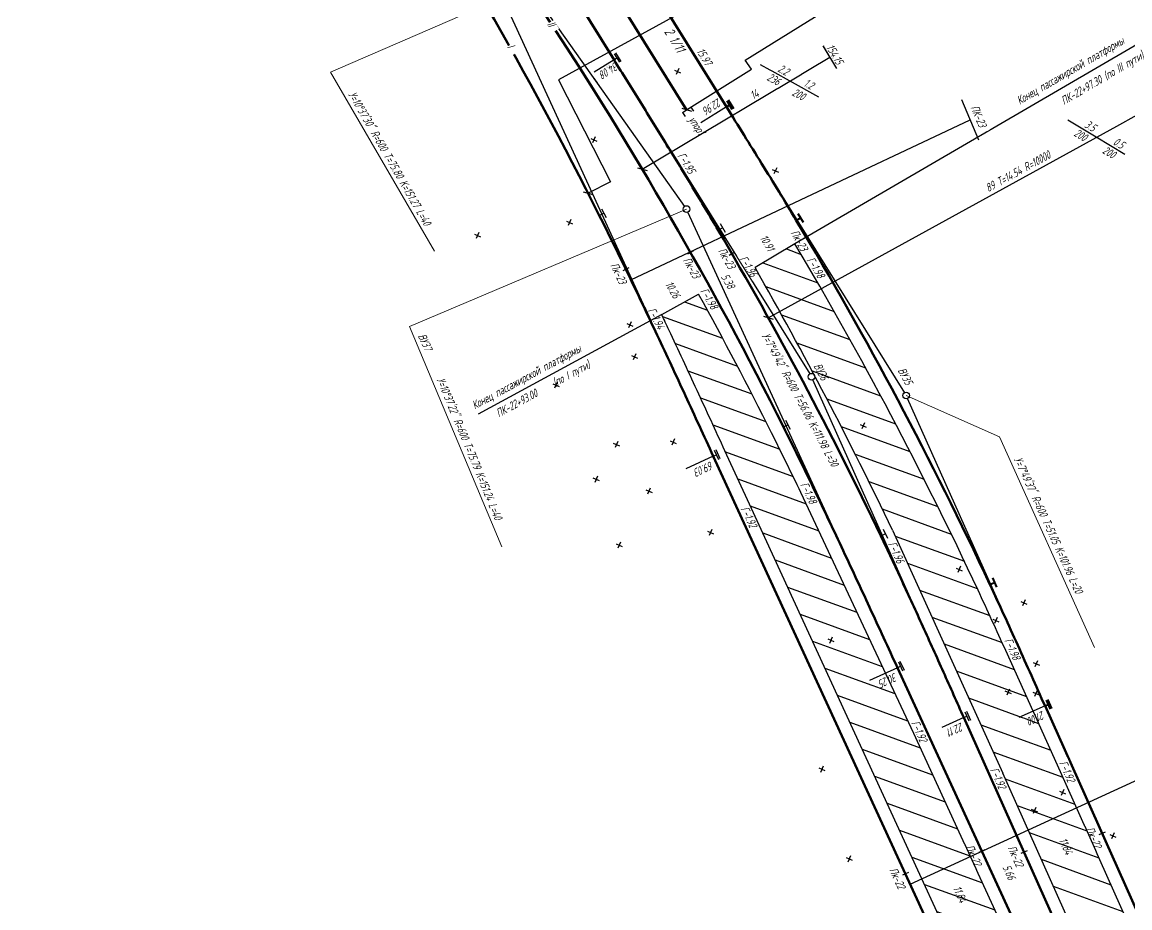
# Model space of a CAD drawing. Extents: x 8811 to 10286, y 10382 to 14118.
# Drawn here: x 9459.8 to 9626, y 12195.1 to 12328.1 of the extents above; entities that cross this region are included whole.
import ezdxf
from ezdxf.enums import TextEntityAlignment as Align

# ---------------------------------------------------------------- set-up
doc = ezdxf.new("R2010")
doc.units = 0
for name, color, linetype in [('21.Ось трассы', 7, 'Continuous'), ('I.Вершины', 7, 'Continuous'), ('I.Ось трассы', 7, 'Continuous'), ('I.Параметры кривых', 7, 'Continuous'), ('II.Вершины', 7, 'Continuous'), ('II.Ось трассы', 7, 'Continuous'), ('II.Параметры кривых', 7, 'Continuous'), ('IV.Ось трассы', 7, 'Continuous'), ('IV.Стрелочные переводы', 7, 'Continuous'), ('Iс.Междупутья', 7, 'Continuous'), ('КН I.Параметры кривых', 7, 'Continuous'), ('КН II.Вершины', 7, 'Continuous'), ('КН II.Параметры кривых', 7, 'Continuous'), ('маскировка', 7, 'Continuous'), ('Пассажирская платформа II с.Ось трассы', 1, 'Continuous')]:
    doc.layers.add(name, color=color, linetype=linetype)
for name, color, linetype, lineweight in [('IIс.Пикетаж', 7, 'Continuous', 15), ('Iс.Пикетаж', 7, 'Continuous', 15), ('КН I.Пикетаж', 7, 'Continuous', 15), ('КН II.Пикетаж', 7, 'Continuous', 15), ('кресты', 1, 'Continuous', 30), ('кресты здания и сооружения', 1, 'Continuous', 30), ('Пассажирская платформа II.Начало-конец платформ', 1, 'Continuous', 30), ('Уклоноуказатели по станции', 1, 'Continuous', 35)]:
    doc.layers.add(name, color=color, linetype=linetype, lineweight=lineweight)
doc.styles.add('спдс_сжатие09', font='SPDS.shx', dxfattribs={"width": 0.9, "oblique": 15, "height": 1.25})

# ---------------------------------------------------------------- blocks, each defined once
blk = doc.blocks.new('alignment_tc_sign')
at = {"color": 0, "linetype": 'ByBlock', "lineweight": -2}
for p, q in [((-1.5, 1.5), (1.5, 1.5)), ((-1.5, 1), (1.5, 1)), ((0, 0), (0, 1))]:
    blk.add_line(p, q, dxfattribs=at)
blk = doc.blocks.new('alignment_cc_sign')
at = {"color": 0, "linetype": 'ByBlock', "lineweight": -2}
for p, q in [((-1.5, 1.5), (1.5, 1.5)), ((0, 0), (0, 1.5))]:
    blk.add_line(p, q, dxfattribs=at)
blk = doc.blocks.new('bufferStop')
at = {"color": 0, "linetype": 'ByBlock', "lineweight": -2}
for p, q in [((0, -1.5), (0, 1.5)), ((0, 1.5), (1.5, 1.5)), ((0, -1.5), (1.5, -1.5))]:
    blk.add_line(p, q, dxfattribs=at)

msp = doc.modelspace()

# ---------------------------------------------------------------- linework, layer by layer
at = {"layer": 'II.Вершины', "color": 5, "lineweight": 30}
msp.add_circle((9559.499099999994, 12299.99850000001), 0.5, dxfattribs=at)
at = {"layer": 'кресты', "color": 5, "lineweight": 30}
for p, q in [((9557.686754831291, 12320.86307560674), (9558.602359064222, 12320.46099490757)), ((9557.686754831291, 12320.86307560674), (9558.602359064222, 12320.46099490757)), ((9558.345597297342, 12321.11983737363), (9557.943516598172, 12320.2042331407)), ((9558.345597297342, 12321.11983737363), (9557.943516598172, 12320.2042331407)), ((9545.136957755394, 12310.58585456981), (9546.052561988325, 12310.18377387064)), ((9545.136957755394, 12310.58585456981), (9546.052561988325, 12310.18377387064)), ((9545.795800221445, 12310.8426163367), (9545.393719522275, 12309.92701210377)), ((9545.795800221445, 12310.8426163367), (9545.393719522275, 12309.92701210377)), ((9541.476501938972, 12298.17040357231), (9542.392106171903, 12297.76832287313)), ((9541.476501938972, 12298.17040357231), (9542.392106171903, 12297.76832287313)), ((9542.135344405024, 12298.42716533919), (9541.733263705853, 12297.51156110626)), ((9542.135344405024, 12298.42716533919), (9541.733263705853, 12297.51156110626)), ((9528.350131057407, 12296.47182321347), (9527.948050358236, 12295.55621898054)), ((9528.350131057407, 12296.47182321347), (9527.948050358236, 12295.55621898054)), ((9527.691288591355, 12296.21506144659), (9528.606892824286, 12295.81298074741)), ((9527.691288591355, 12296.21506144659), (9528.606892824286, 12295.81298074741)), ((9550.538016405555, 12282.80902203731), (9551.453620638486, 12282.40694133813)), ((9550.538016405555, 12282.80902203731), (9551.453620638486, 12282.40694133813)), ((9551.196858871606, 12283.06578380419), (9550.794778172436, 12282.15017957126)), ((9551.196858871606, 12283.06578380419), (9550.794778172436, 12282.15017957126)), ((9551.89221962315, 12278.2619645829), (9551.49013892398, 12277.34636034997)), ((9551.89221962315, 12278.2619645829), (9551.49013892398, 12277.34636034997)), ((9551.2333771571, 12278.00520281601), (9552.14898139003, 12277.60312211684)), ((9551.2333771571, 12278.00520281601), (9552.14898139003, 12277.60312211684)), ((9539.453543307327, 12273.77585025644), (9540.369147540257, 12273.37376955727)), ((9539.453543307327, 12273.77585025644), (9540.369147540257, 12273.37376955727)), ((9540.112385773378, 12274.03261202332), (9539.710305074208, 12273.11700779039)), ((9540.112385773378, 12274.03261202332), (9539.710305074208, 12273.11700779039)), ((9585.56631621823, 12267.63874515677), (9586.48192045116, 12267.23666445759)), ((9585.56631621823, 12267.63874515677), (9586.48192045116, 12267.23666445759)), ((9586.225158684281, 12267.89550692365), (9585.823077985111, 12266.97990269072)), ((9586.225158684281, 12267.89550692365), (9585.823077985111, 12266.97990269072)), ((9549.178585494043, 12265.09389914964), (9548.776504794872, 12264.17829491671)), ((9549.178585494043, 12265.09389914964), (9548.776504794872, 12264.17829491671)), ((9557.049511523894, 12265.22665698252), (9557.965115756824, 12264.82457628335)), ((9557.049511523894, 12265.22665698252), (9557.965115756824, 12264.82457628335)), ((9557.708353989945, 12265.4834187494), (9557.306273290775, 12264.56781451647)), ((9557.708353989945, 12265.4834187494), (9557.306273290775, 12264.56781451647)), ((9548.519743027991, 12264.83713738275), (9549.435347260922, 12264.43505668358)), ((9548.519743027991, 12264.83713738275), (9549.435347260922, 12264.43505668358)), ((9546.128931537369, 12259.88521406212), (9545.726850838199, 12258.96960982919)), ((9546.128931537369, 12259.88521406212), (9545.726850838199, 12258.96960982919)), ((9545.470089071317, 12259.62845229524), (9546.385693304248, 12259.22637159607)), ((9545.470089071317, 12259.62845229524), (9546.385693304248, 12259.22637159607)), ((9553.412391938411, 12257.85117925141), (9554.327996171342, 12257.44909855224)), ((9553.412391938411, 12257.85117925141), (9554.327996171342, 12257.44909855224)), ((9554.071234404462, 12258.10794101829), (9553.669153705292, 12257.19233678536)), ((9554.071234404462, 12258.10794101829), (9553.669153705292, 12257.19233678536)), ((9562.634111707715, 12251.6276198283), (9563.549715940646, 12251.22553912913)), ((9562.634111707715, 12251.6276198283), (9563.549715940646, 12251.22553912913)), ((9563.292954173767, 12251.88438159518), (9562.890873474596, 12250.96877736226)), ((9563.292954173767, 12251.88438159518), (9562.890873474596, 12250.96877736226)), ((9549.603995417578, 12250.01462992455), (9549.201914718407, 12249.09902569162)), ((9549.603995417578, 12250.01462992455), (9549.201914718407, 12249.09902569162)), ((9548.945152951526, 12249.75786815767), (9549.860757184457, 12249.3557874585)), ((9548.945152951526, 12249.75786815767), (9549.860757184457, 12249.3557874585)), ((9599.950421272984, 12246.1098786068), (9600.866025505915, 12245.70779790763)), ((9599.950421272984, 12246.1098786068), (9600.866025505915, 12245.70779790763)), ((9600.609263739036, 12246.36664037368), (9600.207183039865, 12245.45103614076)), ((9600.609263739036, 12246.36664037368), (9600.207183039865, 12245.45103614076)), ((9606.114272377594, 12238.67912269408), (9605.712191678424, 12237.76351846116)), ((9606.114272377594, 12238.67912269408), (9605.712191678424, 12237.76351846116)), ((9580.691447859997, 12235.45452179034), (9581.607052092928, 12235.05244109117)), ((9580.691447859997, 12235.45452179034), (9581.607052092928, 12235.05244109117)), ((9581.350290326049, 12235.71128355722), (9580.948209626878, 12234.7956793243)), ((9581.350290326049, 12235.71128355722), (9580.948209626878, 12234.7956793243)), ((9611.54372822055, 12231.91481728036), (9612.45933245348, 12231.51273658119)), ((9611.54372822055, 12231.91481728036), (9612.45933245348, 12231.51273658119)), ((9612.2025706866, 12232.17157904724), (9611.80048998743, 12231.25597481432)), ((9612.2025706866, 12232.17157904724), (9611.80048998743, 12231.25597481432)), ((9607.298442635825, 12227.65691966349), (9608.214046868756, 12227.25483896432)), ((9607.298442635825, 12227.65691966349), (9608.214046868756, 12227.25483896432)), ((9607.957285101877, 12227.91368143037), (9607.555204402706, 12226.99807719745)), ((9607.957285101877, 12227.91368143037), (9607.555204402706, 12226.99807719745)), ((9611.491394247912, 12227.4708724547), (9612.406998480843, 12227.06879175553)), ((9611.491394247912, 12227.4708724547), (9612.406998480843, 12227.06879175553)), ((9612.150236713964, 12227.72763422158), (9611.748156014793, 12226.81202998866)), ((9612.150236713964, 12227.72763422158), (9611.748156014793, 12226.81202998866)), ((9579.362342111846, 12216.08850501268), (9580.277946344777, 12215.68642431351)), ((9579.362342111846, 12216.08850501268), (9580.277946344777, 12215.68642431351)), ((9580.021184577898, 12216.34526677957), (9579.619103878727, 12215.42966254664)), ((9580.021184577898, 12216.34526677957), (9579.619103878727, 12215.42966254664)), ((9611.907433678383, 12210.17403110583), (9611.505352979213, 12209.2584268729)), ((9611.907433678383, 12210.17403110583), (9611.505352979213, 12209.2584268729)), ((9611.248591212332, 12209.91726933894), (9612.164195445263, 12209.51518863977)), ((9611.248591212332, 12209.91726933894), (9612.164195445263, 12209.51518863977)), ((9623.67144834105, 12206.34292692513), (9623.26936764188, 12205.4273226922)), ((9623.67144834105, 12206.34292692513), (9623.26936764188, 12205.4273226922)), ((9583.456330130415, 12202.63097049157), (9584.371934363346, 12202.2288897924)), ((9584.115172596466, 12202.88773225846), (9583.713091897296, 12201.97212802553))]:
    msp.add_line(p, q, dxfattribs=at)
at = {"layer": 'Уклоноуказатели по станции', "color": 5, "lineweight": 30}
for p, q in [((9552.127059565788, 12306.17342328987), (9553.580722194783, 12305.80347064281)), ((9544.01428975304, 12302.58716309481), (9545.454775126333, 12302.16883082337))]:
    msp.add_line(p, q, dxfattribs=at)

# ---------------------------------------------------------------- block references
at = {"layer": 'I.Ось трассы', "color": 5, "lineweight": 30, "xscale": 0.4999999999999997, "yscale": 0.4999999999999997, "zscale": 0.4999999999999997, "rotation": 296.6035774825323}
msp.add_blockref('alignment_cc_sign', (9546.416037514595, 12299.04654717485), dxfattribs=at)
at = {"layer": 'IV.Ось трассы', "color": 5, "lineweight": 40, "xscale": 0.4999999999999997, "yscale": 0.4999999999999997, "zscale": 0.4999999999999997, "rotation": 295.0317665394048}
msp.add_blockref('alignment_cc_sign', (9605.044991906727, 12243.61383384678), dxfattribs=at)
at = {"layer": 'КН II.Параметры кривых', "color": 5, "lineweight": 30, "xscale": 0.4999999999999998, "yscale": 0.4999999999999998, "zscale": 0.4999999999999998, "rotation": 300.4728864775337}
msp.add_blockref('alignment_cc_sign', (9564.265926354135, 12296.81769872529), dxfattribs=at)

# ---------------------------------------------------------------- texts
at = {"layer": 'Пассажирская платформа II.Начало-конец платформ', "color": 5, "lineweight": 30, "insert": (9615.518631355793, 12316.67627924745), "char_height": 1.25, "width": 19.52639659096675, "attachment_point": 1, "rotation": 30.256846645976214, "style": 'спдс_сжатие09'}
msp.add_mtext('ПК-22+97.30 (по III пути)', dxfattribs=at)

# ---------------------------------------------------------------- wipeouts: each hides what was drawn before it
at = {"color": 5}
for points in [[(9592.779656753251, 12323.204647134085), (9591.946800906586, 12324.758333818614), (9612.711590000263, 12336.79959730545), (9615.003614447825, 12332.59384830278), (9594.332273743481, 12320.7836961665)], [(9560.608520150758, 12323.898681318107), (9562.2776625467, 12324.642476083749), (9564.197195256464, 12321.417376988798), (9562.649330116303, 12320.72150949556)], [(9545.403378395917, 12320.244747909384), (9548.578153413682, 12322.185935619043), (9549.262702735123, 12320.8544872614), (9546.127570603621, 12318.94657381233)], [(9572.831170615242, 12318.2814874891), (9570.710205114789, 12319.481508869241), (9573.737900619975, 12321.99028376134), (9579.369275468642, 12318.68746468317), (9576.87603650605, 12316.02693357242)], [(9506.811740052022, 12320.08064275824), (9508.029154504784, 12320.809815965591), (9523.616661718133, 12294.405639747025), (9521.763373715552, 12293.96308129797)], [(9604.99644935573, 12302.34665300078), (9604.229460181494, 12303.735289008797), (9617.06476374852, 12310.88851413364), (9616.646337474223, 12311.187417386087), (9619.410680021734, 12313.863833419267), (9625.906249173517, 12309.95521303517), (9623.551545201832, 12307.140276292655), (9618.601780101086, 12309.717639042728)], [(9565.483064539112, 12311.784497753677), (9566.917742553725, 12312.44943450118), (9572.054543163711, 12304.309534154787), (9570.71076636877, 12303.743648187701)], [(9557.729193194784, 12308.324566146035), (9559.214062430689, 12308.878799088425), (9561.384537833143, 12305.144149912581), (9560.019948203804, 12304.67001900944)], [(9574.679465331814, 12296.835758242469), (9576.226861986628, 12297.309821712388), (9578.092024673993, 12293.459375813925), (9576.880082421314, 12293.049155496738)], [(9570.335105054804, 12295.643269366075), (9571.637223449847, 12296.346849808528), (9573.251588727204, 12293.565645050587), (9571.885219606806, 12293.111580739762)], [(9547.456599542495, 12292.081683679626), (9549.052739633516, 12292.63123799144), (9550.995035301057, 12288.606687274427), (9549.473469681776, 12288.00538334944)], [(9564.358676046106, 12290.017776029956), (9565.633785944117, 12290.686680565428), (9567.137760501231, 12288.0635281864), (9565.882001988448, 12287.48477456277)], [(9556.05212376553, 12288.894198035601), (9557.44304163438, 12289.494775839928), (9559.11194472042, 12286.3876130561), (9557.754121504868, 12286.00372076923)], [(9520.472929754003, 12277.439230226362), (9521.92546965817, 12277.932207254273), (9533.545916625246, 12250.019869681013), (9531.903422083527, 12249.80298246395)], [(9590.736542265042, 12276.156955529937), (9592.243862682817, 12276.53500135541), (9593.976988333825, 12273.419811039365), (9592.518809628526, 12273.04444630601)], [(9607.051690469401, 12265.547978541217), (9608.623399572016, 12265.822284899055), (9620.75538942719, 12239.199053569397), (9619.154874609922, 12238.82263699278)], [(9559.7393745585, 12260.60314855016), (9563.028693120026, 12262.223615100025), (9563.404550740732, 12260.803077991228), (9560.220392217752, 12259.25792035466)], [(9576.319211807793, 12259.01064473318), (9577.687302180488, 12259.330223765057), (9579.465767178963, 12255.495662612871), (9578.146571574627, 12255.13224814089)], [(9567.195548883283, 12255.440847195981), (9568.680862509727, 12255.859322503253), (9570.486263409099, 12251.972813753056), (9569.16357450309, 12251.48380390253)], [(9589.471589746567, 12250.155949364962), (9590.83890324914, 12250.477908534014), (9592.649977383153, 12246.489984589143), (9591.29076661002, 12246.02004016272)], [(9606.82871661719, 12235.617148858042), (9608.323652171044, 12235.947346400306), (9610.076498426024, 12231.96008063237), (9608.65575568537, 12231.732160214378)], [(9587.309297446407, 12228.923835380489), (9590.664624392959, 12230.575186104346), (9590.982415320415, 12228.947995885028), (9587.812809674919, 12227.51698441645)], [(9592.794263194912, 12223.368293836818), (9594.273602083242, 12223.846939722207), (9596.040517951686, 12219.643918269545), (9594.63043572732, 12219.32511000957)], [(9609.694261327038, 12223.409590767154), (9612.829374446803, 12224.807787413376), (9613.243974779392, 12223.087336419618), (9610.169165037454, 12221.87220961668)], [(9597.668504543944, 12221.823902041386), (9600.728934724582, 12223.059833807783), (9600.89671245488, 12221.563026310805), (9598.146856048677, 12220.21138055371)], [(9614.869670610722, 12217.442959193384), (9616.57861264019, 12217.804077435147), (9618.255223167731, 12213.68702747698), (9616.760103206765, 12213.24501822839)], [(9604.689388419838, 12216.355555317978), (9606.133547037634, 12216.595214506717), (9607.87218507049, 12212.61439567875), (9606.516562175868, 12212.36007311286)], [(9618.983182779986, 12207.364731456733), (9620.565980786576, 12207.742692907337), (9622.239196140381, 12203.718573596216), (9620.69346327189, 12203.4243982948)], [(9600.973503613262, 12204.656621301117), (9602.51475641175, 12205.035772480966), (9604.278841140089, 12200.904205360215), (9602.888511005542, 12200.68325260071)], [(9606.320147388022, 12201.644261100071), (9608.045902996613, 12202.368192015401), (9607.128696165322, 12204.689132096224), (9608.824096604181, 12205.065638387783), (9610.86928156501, 12200.632823023283), (9609.189058336637, 12200.430038997718), (9609.8348138343, 12199.008100510859), (9607.928645550142, 12198.42252068466)], [(9615.194744573955, 12205.4412706806), (9616.752637434078, 12206.030594624617), (9617.995825313817, 12203.018060027913), (9616.42892370987, 12202.45153220132)], [(9589.38459911089, 12201.39541032735), (9590.820813538472, 12201.752589015841), (9592.77940040009, 12197.661307192626), (9591.256461848885, 12197.19095915251)], [(9599.273954500617, 12198.072288086538), (9600.688068528927, 12198.565424704908), (9601.87061570818, 12195.780769885354), (9600.550631600798, 12195.42336769318)]]:
    msp.add_wipeout(points, dxfattribs=at).dxf.layer = 'маскировка'

# ---------------------------------------------------------------- next in the draw order: linework, layer by layer
at = {"color": 5, "lineweight": 30}
for p, q in [((9577.90444826948, 12296.04916247416), (9577.04432595681, 12295.53907463149)), ((9550.84862028913, 12291.17271317179), (9549.948601218768, 12290.73686265499)), ((9593.07383567271, 12198.63968277311), (9650.077521471338, 12224.88492768697)), ((9622.312768953976, 12206.46728366485), (9621.399769706404, 12206.05932242413)), ((9604.281885292046, 12203.80248583214), (9603.373331391904, 12203.38471818076)), ((9610.61000103824, 12203.6349744064), (9609.697001985198, 12203.22701273032)), ((9592.816731501736, 12200.39566692678), (9591.908177601594, 12199.9778992754))]:
    msp.add_line(p, q, dxfattribs=at)
at = {"layer": 'I.Параметры кривых', "color": 5, "lineweight": 30}
msp.add_line((9563.528648571926, 12262.89408495167), (9559.383370978905, 12260.98802096356), dxfattribs=at)
at = {"layer": 'II.Параметры кривых', "color": 5, "lineweight": 30}
msp.add_line((9591.16074271053, 12231.14365791496), (9586.987098132395, 12229.2244836139), dxfattribs=at)
msp.add_line((9591.16074271053, 12231.14365791496), (9586.987098132395, 12229.2244836139), dxfattribs=at)
at = {"layer": 'КН II.Параметры кривых', "color": 5, "lineweight": 30}
for p, q in [((9548.62364214864, 12322.41592026556), (9545.652411650219, 12320.5661123498)), ((9601.120146164667, 12223.64721502418), (9597.810524683457, 12222.1683537558))]:
    msp.add_line(p, q, dxfattribs=at)
at = {"layer": 'кресты', "color": 5, "lineweight": 30}
for p, q in [((9572.375829301587, 12305.95075551382), (9573.291433534518, 12305.54867481465)), ((9572.375829301587, 12305.95075551382), (9573.291433534518, 12305.54867481465)), ((9573.034671767638, 12306.20751728071), (9572.632591068468, 12305.29191304778)), ((9573.034671767638, 12306.20751728071), (9572.632591068468, 12305.29191304778)), ((9609.659702021343, 12241.08912007625), (9610.575306254274, 12240.68703937708)), ((9609.659702021343, 12241.08912007625), (9610.575306254274, 12240.68703937708)), ((9610.318544487394, 12241.34588184313), (9609.916463788224, 12240.4302776102)), ((9610.318544487394, 12241.34588184313), (9609.916463788224, 12240.4302776102)), ((9605.455429911543, 12238.4223609272), (9606.371034144473, 12238.02028022803)), ((9605.455429911543, 12238.4223609272), (9606.371034144473, 12238.02028022803)), ((9615.459314257896, 12212.62014381595), (9616.374918490827, 12212.21806311678)), ((9615.459314257896, 12212.62014381595), (9616.374918490827, 12212.21806311678)), ((9616.118156723947, 12212.87690558283), (9615.716076024777, 12211.9613013499)), ((9616.118156723947, 12212.87690558283), (9615.716076024777, 12211.9613013499)), ((9623.012605875, 12206.08616515824), (9623.92821010793, 12205.68408445907)), ((9623.012605875, 12206.08616515824), (9623.92821010793, 12205.68408445907))]:
    msp.add_line(p, q, dxfattribs=at)
at = {"layer": 'кресты здания и сооружения', "color": 5, "lineweight": 20}
for points in [[(9531.860900000003, 12331.76459999999), (9506.073641029485, 12320.57267210191), (9521.699547394188, 12293.67264222808)], [(9592.480173573285, 12272.00568337757), (9606.467351544165, 12265.78886752285), (9620.750577268147, 12234.17179378586)]]:
    msp.add_lwpolyline(points, dxfattribs=at)
at = {"layer": 'Пассажирская платформа II с.Ось трассы', "color": 5, "lineweight": 30}
msp.add_line((9590.422750497792, 12251.77757562074), (9606.952721593005, 12215.30051125127), dxfattribs=at)
at = {"layer": 'Пассажирская платформа II с.Ось трассы', "color": 5, "lineweight": 30, "flags": 128}
msp.add_lwpolyline([(9684.807629438521, 12041.06491462532), (9606.952721593005, 12215.30051125127)], dxfattribs=at)
at = {"layer": 'Уклоноуказатели по станции', "color": 5, "lineweight": 30}
for p, q in [((9574.979119548787, 12319.22520554378), (9570.617854598071, 12321.67048017655)), ((9579.340384319774, 12316.77993101179), (9574.979119369058, 12319.22520564456)), ((9620.998981070266, 12310.77850143618), (9616.721882185515, 12313.36817808202)), ((9624.065873713953, 12312.46496801222), (9627.132766357641, 12314.15143458826)), ((9625.276079955018, 12308.18882479033), (9620.998981070266, 12310.77850143618)), ((9613.305435025819, 12225.39968541658), (9592.684154258779, 12271.54918378289)), ((9613.305435025819, 12225.39968541658), (9609.396657246349, 12223.65310079704))]:
    msp.add_line(p, q, dxfattribs=at)
at = {"layer": 'Уклоноуказатели по станции', "color": 5, "lineweight": 30, "flags": 128}
msp.add_lwpolyline([(9670.559389842972, 12034.72119240092), (9569.258572381443, 12255.0285962426)], dxfattribs=at)
at = {"layer": 'Уклоноуказатели по станции', "color": 5, "lineweight": 30}
msp.add_circle((9592.480173573285, 12272.00568337757), 0.5, dxfattribs=at)

# ---------------------------------------------------------------- next in the draw order: block references
at = {"layer": 'I.Ось трассы', "color": 5, "lineweight": 30, "xscale": 0.4999999999999997, "yscale": 0.4999999999999997, "zscale": 0.4999999999999997, "rotation": 294.6937199868134}
msp.add_blockref('alignment_tc_sign', (9563.528648571926, 12262.89408495167), dxfattribs=at)
at = {"layer": 'II.Ось трассы', "color": 5, "lineweight": 30, "xscale": 0.5, "yscale": 0.5, "zscale": 0.5, "rotation": 294.6937268170025}
msp.add_blockref('alignment_tc_sign', (9591.16149453231, 12231.13965432058), dxfattribs=at)
at = {"layer": 'IV.Ось трассы', "color": 5, "lineweight": 40, "xscale": 0.5, "yscale": 0.5, "zscale": 0.5}
for name, p, rotation in [('alignment_cc_sign', (9575.977343762353, 12298.30451201618), 300.9487935683327), ('alignment_tc_sign', (9613.305435025819, 12225.39968541658), 294.0768377915453)]:
    msp.add_blockref(name, p, dxfattribs=dict(at, rotation=rotation))
at = {"layer": 'КН II.Параметры кривых', "color": 5, "lineweight": 30, "xscale": 0.5, "yscale": 0.5, "zscale": 0.5}
for name, p, rotation in [('alignment_tc_sign', (9548.62364214864, 12322.41592026556), 301.905279599323), ('alignment_cc_sign', (9588.653819626725, 12250.93348820027), 295.5092514039021), ('alignment_tc_sign', (9601.120146164667, 12223.64721502418), 294.0768582821128)]:
    msp.add_blockref(name, p, dxfattribs=dict(at, rotation=rotation))

# ---------------------------------------------------------------- next in the draw order: texts
at = {"layer": 'I.Параметры кривых', "color": 5, "lineweight": 30, "style": 'спдс_сжатие09', "oblique": 15, "width": 0.9}
msp.add_text('У=10°37\'30" R=600 T=75.80 K=151.27 L=40', height=1.25, rotation=300.006251141162, dxfattribs=at).set_placement((9515.512524579115, 12307.89326014959), align=Align.TOP_CENTER)
msp.add_text('69.03', height=1.25, rotation=204.6937206700587, dxfattribs=at).set_placement((9563.169686051031, 12262.17870329927))
at = {"layer": 'II.Параметры кривых', "color": 5, "lineweight": 30, "style": 'спдс_сжатие09', "oblique": 15, "width": 0.9}
msp.add_text('У=10°37\'22" R=600 T=75.79 K=151.24 L=40', height=1.25, rotation=292.4530827330289, dxfattribs=at).set_placement((9527.51477204846, 12264.27468175551), align=Align.TOP_CENTER)
msp.add_text('30.25', height=1.25, rotation=204.6937206700587, dxfattribs=at).set_placement((9590.802532111928, 12230.42427261774))
at = {"layer": 'IIс.Пикетаж', "color": 5, "lineweight": 30, "style": 'спдс_сжатие09', "oblique": 15, "width": 0.9}
msp.add_text('Пк-22', height=1.25, rotation=294.0768546396471, dxfattribs=at).set_placement((9608.33636814845, 12202.59523134162), align=Align.CENTER)
at = {"layer": 'Iс.Междупутья', "color": 5, "lineweight": 30, "style": 'спдс_сжатие09', "oblique": 15, "width": 0.9}
for s, rotation, p in [('Г-1.95', 301.7241918778114, (9558.960455040271, 12306.59224401537)), ('Г-1.98', 301.7241918778114, (9578.3650903256, 12290.89877387409)), ('Г-1.92', 295.5747048803761, (9568.297430023142, 12253.50797413434)), ('Г-1.96', 294.0712295286862, (9590.405444713431, 12248.21694327093)), ('Г-1.98', 294.0712295286862, (9607.837575981071, 12233.71510694739)), ('Г-1.92', 294.0712295286862, (9593.866365462372, 12221.35622410759)), ('Г-1.92', 294.0712295286862, (9616.052927027944, 12215.33777744063)), ('Г-1.92', 294.0712295286862, (9605.706069114283, 12214.31456554742)), ('11.84', 294, (9615.864603933964, 12204.10997581162)), ('5.66', 294, (9607.347991366358, 12200.18665197554)), ('11.84', 294, (9599.971397163708, 12196.89437767343))]:
    msp.add_text(s, height=1.25, rotation=rotation, dxfattribs=at).set_placement(p, align=Align.CENTER)
at = {"layer": 'Iс.Пикетаж', "color": 5, "lineweight": 30, "style": 'спдс_сжатие09', "oblique": 15, "width": 0.9}
for s, rotation, p in [('Пк-23', 298.8061322624774, (9575.87646789995, 12295.00103931261)), ('Пк-22', 294.0768273188905, (9620.045787503099, 12205.41265495819))]:
    msp.add_text(s, height=1.25, rotation=rotation, dxfattribs=at).set_placement(p, align=Align.CENTER)
at = {"layer": 'КН I.Пикетаж', "color": 5, "lineweight": 30, "style": 'спдс_сжатие09', "oblique": 15, "width": 0.9}
for s, rotation, p in [('Пк-23', 295.3628972980905, (9548.731302443046, 12290.08666896034)), ('Пк-22', 294.693730004726, (9590.57449470613, 12199.28785729075))]:
    msp.add_text(s, height=1.25, rotation=rotation, dxfattribs=at).set_placement(p, align=Align.CENTER)
at = {"layer": 'КН II.Параметры кривых', "color": 5, "lineweight": 30, "style": 'спдс_сжатие09', "oblique": 15, "width": 0.9}
msp.add_text('15.97', height=1.25, rotation=301.393724780413, dxfattribs=at).set_placement((9561.638127943013, 12322.55968527011), align=Align.CENTER)
for s, rotation, p in [('34.08', 211.9052802825683, (9548.793728447032, 12322.14279370934)), ('22.11', 204.0768589653582, (9600.753502635958, 12222.93573942878))]:
    msp.add_text(s, height=1.25, rotation=rotation, dxfattribs=at).set_placement(p)
at = {"layer": 'КН II.Пикетаж', "color": 5, "lineweight": 30, "style": 'спдс_сжатие09', "oblique": 15, "width": 0.9}
msp.add_text('Пк-22', height=1.25, rotation=294.693730004726, dxfattribs=at).set_placement((9602.026081076954, 12202.72418241639), align=Align.CENTER)
at = {"layer": 'Пассажирская платформа II.Начало-конец платформ', "color": 5, "lineweight": 30, "style": 'спдс_сжатие09', "oblique": 15, "width": 0.9}
for rotation, p in [(30.25684664597621, (9609.491704201357, 12315.64553351284)), (28.48809804569278, (9527.708225080236, 12269.89310073765))]:
    msp.add_text('Конец пассажирской платформы ', height=1.25, rotation=rotation, dxfattribs=at).set_placement(p)
at = {"layer": 'Пассажирская платформа II.Начало-конец платформ', "color": 5, "lineweight": 30, "insert": (9530.72429474225, 12269.78857569822), "char_height": 1.25, "width": 21.96896448184723, "attachment_point": 1, "rotation": 28.488098045691814, "style": 'спдс_сжатие09'}
msp.add_mtext('ПК-22+93.00     (по I пути)', dxfattribs=at)
at = {"layer": 'Уклоноуказатели по станции', "color": 5, "lineweight": 30, "style": 'спдс_сжатие09', "oblique": 15, "width": 0.9}
for s, rotation, p in [('2.2', 330.721515463356, (9574.407121898254, 12319.97583440533)), ('1.2', 330.721515463356, (9578.139726591784, 12317.89355165473)), ('3.5', 328.8061399274471, (9620.452391560966, 12311.54782900511)), ('0.5', 328.8061399274471, (9624.729490445718, 12308.95815235926))]:
    msp.add_text(s, height=1.25, rotation=rotation, dxfattribs=at).set_placement(p, align=Align.RIGHT)
for rotation, p in [(330.721515463356, (9577.449515654676, 12317.32096308167)), (328.8061399274471, (9619.768180445686, 12311.17105954946)), (328.8061399274471, (9624.045279330438, 12308.58138290362))]:
    msp.add_text('200', height=1.25, rotation=rotation, dxfattribs=at).set_placement(p, align=Align.TOP_RIGHT)
msp.add_text('89 Т=14.54 R=10000', height=1.25, rotation=28.80614159710128, dxfattribs=at).set_placement((9604.491796889053, 12303.04147244078), align=Align.MIDDLE_LEFT)
msp.add_text('ВУ35', height=1.25, rotation=298.0092131108769, dxfattribs=at).set_placement((9591.780888324622, 12274.62579306119), align=Align.CENTER)
msp.add_text('У=7°49\'37" R=600 T=51.05 K=101.96 L=20', height=1.25, rotation=294.5726021320824, dxfattribs=at).set_placement((9614.393204728196, 12252.79439802145), align=Align.TOP_CENTER)
msp.add_text('21.00', height=1.25, rotation=204.0768316446015, dxfattribs=at).set_placement((9612.938791217959, 12224.68820996503))

# ---------------------------------------------------------------- next in the draw order: wipeouts: each hides what was drawn before it
at = {"color": 5}
for points in [[(9555.729818929394, 12327.091158053909), (9557.142676726591, 12327.880283438957), (9559.825008096766, 12323.602674711457), (9558.110021583643, 12323.037338806611)], [(9580.122939214578, 12324.537726103432), (9581.50070181518, 12325.221922376362), (9583.767303310016, 12321.394984942099), (9582.303569935053, 12320.92831484435)], [(9569.591941742412, 12316.458398819), (9568.98303926203, 12317.600678809396), (9570.255453543623, 12318.366093820317), (9570.981914292819, 12317.14774357893)], [(9559.322683086284, 12313.344525554789), (9564.160286483511, 12316.798739100319), (9565.001881376877, 12315.37853963164), (9560.194235764795, 12311.848519602878)], [(9601.571873598845, 12315.751294195317), (9603.157344210651, 12316.377852583431), (9605.024491063501, 12311.86083894393), (9603.609616455758, 12311.35644102424)], [(9558.59144345621, 12292.710090635763), (9559.97563012284, 12293.127949322954), (9562.05577253307, 12289.463309569217), (9560.618859237724, 12289.05036410843)], [(9563.791418936324, 12294.166115927786), (9565.255634406672, 12294.634754505361), (9567.414834509713, 12290.840532658201), (9565.86546210168, 12290.44824238891)], [(9553.242327613587, 12285.243375342745), (9554.684859658379, 12285.69275692432), (9556.74648305959, 12281.697108639191), (9555.363573339635, 12281.27129916547)], [(9568.93744932481, 12283.82025067656), (9570.35176635078, 12284.433510237264), (9584.265353016859, 12258.428375456851), (9582.702716590851, 12257.98469722414)], [(9518.892450237807, 12281.380780787274), (9520.33891177965, 12281.73504845561), (9521.66598560712, 12278.686201579214), (9520.332897205162, 12277.927077752182)]]:
    msp.add_wipeout(points, dxfattribs=at).dxf.layer = 'маскировка'

# ---------------------------------------------------------------- next in the draw order: linework, layer by layer
at = {"color": 5, "lineweight": 30}
for p, q in [((9600.76198191354, 12316.45806523937), (9603.345464514197, 12310.37400573618)), ((9560.541656419817, 12293.73728089712), (9559.670767968939, 12293.24580016898))]:
    msp.add_line(p, q, dxfattribs=at)
at = {"layer": '21.Ось трассы', "color": 5, "lineweight": 70, "flags": 128}
msp.add_lwpolyline([(9559.523483838511, 12314.91664698609), (9419.292060810129, 12540.17522661659, -0.0477643646299839), (9376.861933261478, 12625.52114316719), (9352.763, 12688.415)], format="xyb", dxfattribs=at)
at = {"layer": 'II.Вершины', "color": 5, "lineweight": 30}
msp.add_line((9515.68589025584, 12361.84064184308), (9559.210054607973, 12300.40648622692), dxfattribs=at)
at = {"layer": 'IV.Стрелочные переводы', "color": 5}
msp.add_line((9564.490523735823, 12316.96642491878), (9546.858395395515, 12345.28952183969), dxfattribs=at)
at = {"layer": 'кресты здания и сооружения', "color": 5, "lineweight": 30}
msp.add_lwpolyline([(9569.280576107552, 12320.98376756409), (9568.328388637883, 12322.36104953225), (9597.836944905595, 12340.70012969338)], dxfattribs=at)
at = {"layer": 'кресты здания и сооружения', "color": 5, "lineweight": 20}
msp.add_lwpolyline([(9559.499099999994, 12299.99850000001), (9517.936234850795, 12282.34764600101), (9531.766790869084, 12249.27327968629)], dxfattribs=at)
at = {"layer": 'Пассажирская платформа II.Начало-конец платформ', "color": 5, "lineweight": 30, "flags": 128}
for points in [[(9631.25705641757, 12327.10137733014), (9575.7801444784, 12294.76930609129)], [(9555.776196126128, 12284.16001960681), (9528.22917455879, 12269.2249997586)]]:
    msp.add_lwpolyline(points, dxfattribs=at)
at = {"layer": 'Уклоноуказатели по станции', "color": 5, "lineweight": 30}
for p, q in [((9579.975011376544, 12324.52058700742), (9582.018474515406, 12321.08194506617)), ((9552.853890880284, 12305.98844696634), (9580.992096258258, 12322.80908526043)), ((9559.523212276832, 12314.9167058108), (9569.280576107552, 12320.98376756409)), ((9558.802969590186, 12315.12587194652), (9560.243454963478, 12314.70753967508)), ((9565.5020920471, 12315.34150779195), (9561.628815372287, 12312.93025623925)), ((9571.771936973126, 12283.68524590978), (9624.065873713953, 12312.46496829791)), ((9571.05169428648, 12283.8944120455), (9572.492179659772, 12283.47607977405))]:
    msp.add_line(p, q, dxfattribs=at)
at = {"layer": 'Уклоноуказатели по станции', "color": 5, "lineweight": 30, "flags": 128}
msp.add_lwpolyline([(9592.43575698075, 12348.04964091489), (9540.31513143103, 12319.40219486178), (9548.102930555859, 12304.09131507843), (9544.734532456085, 12302.37799695793)], dxfattribs=at)

# ---------------------------------------------------------------- next in the draw order: block references
at = {"layer": 'II.Ось трассы', "color": 5, "lineweight": 30, "xscale": 0.5, "yscale": 0.5, "zscale": 0.5, "rotation": 296.6035843127215}
msp.add_blockref('alignment_cc_sign', (9574.048878395568, 12267.29211413943), dxfattribs=at)
at = {"layer": 'IV.Ось трассы', "color": 5, "lineweight": 40, "xscale": 0.4999999999999998, "yscale": 0.4999999999999998, "zscale": 0.4999999999999998, "rotation": 301.9037223161922}
msp.add_blockref('alignment_tc_sign', (9565.5020920471, 12315.34150779195), dxfattribs=at)
at = {"layer": 'Уклоноуказатели по станции', "color": 5, "lineweight": 30, "xscale": 0.5, "yscale": 0.5, "zscale": 0.5, "rotation": 301.9037323341049}
msp.add_blockref('bufferStop', (9559.523350748937, 12314.91686077247), dxfattribs=at)

# ---------------------------------------------------------------- next in the draw order: texts
at = {"layer": 'Iс.Междупутья', "color": 5, "lineweight": 30, "style": 'спдс_сжатие09', "oblique": 15, "width": 0.9}
for s, rotation, p in [('Г-1.94', 297.9058703263851, (9554.394159814097, 12283.30265087508)), ('Г-1.98', 295.5747048803761, (9577.261102470651, 12257.12599628319))]:
    msp.add_text(s, height=1.25, rotation=rotation, dxfattribs=at).set_placement(p, align=Align.CENTER)
at = {"layer": 'КН I.Параметры кривых', "color": 5, "lineweight": 30, "style": 'спдс_сжатие09', "oblique": 15, "width": 0.9}
msp.add_text('упор1', height=1.25, rotation=303.0136776055355, dxfattribs=at).set_placement((9560.555168750754, 12312.1911463808), align=Align.CENTER)
at = {"layer": 'КН II.Вершины', "color": 5, "lineweight": 30, "style": 'спдс_сжатие09', "oblique": 15, "width": 0.9}
msp.add_text('ВУ37', height=1.25, rotation=294.5360850920265, dxfattribs=at).set_placement((9519.694887496442, 12279.77892627614), align=Align.CENTER)
at = {"layer": 'КН II.Параметры кривых', "color": 5, "lineweight": 30, "style": 'спдс_сжатие09', "oblique": 15, "width": 0.9}
msp.add_text('2 1/11', height=1.5, rotation=301.393724780413, dxfattribs=at).set_placement((9558.1129756407, 12323.34450511405), align=Align.RIGHT)
msp.add_text('10.26', height=1.25, rotation=300.005049027868, dxfattribs=at).set_placement((9556.898987459292, 12287.58980005342), align=Align.CENTER)
at = {"layer": 'КН II.Пикетаж', "color": 5, "lineweight": 30, "style": 'спдс_сжатие09', "oblique": 15, "width": 0.9}
msp.add_text('Пк-23', height=1.25, rotation=299.3174129029878, dxfattribs=at).set_placement((9559.728476371947, 12290.88378943827), align=Align.CENTER)
at = {"layer": 'Уклоноуказатели по станции', "color": 5, "lineweight": 30, "style": 'спдс_сжатие09', "oblique": 15, "width": 0.9}
msp.add_text('154.15', height=1.25, rotation=300.7215214587189, dxfattribs=at).set_placement((9581.211658067303, 12322.92898248297), align=Align.CENTER)
msp.add_text('236', height=1.25, rotation=330.721515463356, dxfattribs=at).set_placement((9573.735885973563, 12319.5764068069), align=Align.TOP_RIGHT)
msp.add_text('22.96', height=1.25, rotation=211.9037229994375, dxfattribs=at).set_placement((9564.279753278799, 12316.69792932618))
msp.add_text('14 ', height=1.25, rotation=30.72151713300804, dxfattribs=at).set_placement((9569.185715793628, 12316.91820183655), align=Align.MIDDLE_LEFT)
at = {"layer": 'Уклоноуказатели по станции', "color": 5, "lineweight": 30, "extrusion": (0.001313332053636197, 0.0004291990206161512, 0.9999990454731033), "style": 'спдс_сжатие09', "oblique": 15, "width": 0.9}
msp.add_text('ПК-23', height=1.25, rotation=292.771400472392, dxfattribs=at).set_placement((9602.899116121616, 12313.76280324592, -99.74548273970632), align=Align.CENTER)

# ---------------------------------------------------------------- next in the draw order: wipeouts: each hides what was drawn before it
at = {"color": 5}
for points in [[(9567.051082565968, 12292.88614994014), (9568.443130508085, 12293.34968536621), (9570.684850379785, 12289.68056872766), (9569.336555557402, 12289.23439470807)], [(9561.116313474322, 12288.023716872154), (9562.575998736713, 12288.566037620825), (9564.707301551289, 12284.919686333991), (9563.44409263722, 12284.31689531292)], [(9578.174391783145, 12276.74563849698), (9579.525733857496, 12277.415827679082), (9581.336924931598, 12274.081138725021), (9579.85109407722, 12273.57905644916)]]:
    msp.add_wipeout(points, dxfattribs=at).dxf.layer = 'маскировка'

# ---------------------------------------------------------------- next in the draw order: hatches: boundary and pattern name
at = {"layer": 'маскировка'}
h = msp.add_hatch(dxfattribs=at)
h.set_pattern_fill('ANSI31', color=5, angle=295)
h.set_pattern_definition([(340, (0, 0), (1.085913955058998, 2.983524070995259), [])])
edge = h.paths.add_edge_path()
edge.add_line((9575.7801444784, 12294.76930609129), (9569.782127889135, 12291.21247033943))
edge.add_arc((9047.144353172418, 11992.53937219758), 601.9600178703681, 25.509252535849214, 29.746777180840297, ccw=False)
edge.add_line((9590.422750497792, 12251.77757562074), (9606.952721593005, 12215.30051125127))
edge.add_line((9606.952721593005, 12215.30051125127), (9684.807629438521, 12041.06491462532))
edge.add_line((9684.807629438521, 12041.06491462532), (9692.116018721961, 12044.31881776268))
edge.add_line((9692.116018721961, 12044.31881776268), (9615.632090292129, 12215.48640769063))
edge.add_line((9615.632090292129, 12215.48640769063), (9607.408225099907, 12233.70995983724))
edge.add_arc((8879.951431073361, 11905.62076717421), 798.0199906754597, 24.27577908198124, 24.99197629970356)
edge.add_arc((9061.400825860977, 11989.74134839088), 598.0201822682968, 25.03189823560187, 30.66802505879305)
edge = h.paths.add_edge_path()
edge.add_line((9677.245647300653, 12037.69810472387), (9670.559389842972, 12034.72119240092))
edge.add_line((9670.559389842972, 12034.72119240092), (9569.258572381443, 12255.0285962426))
edge.add_line((9569.258572381443, 12255.0285962426), (9565.27307223847, 12263.69619845462))
edge.add_arc((5202.063972908089, 10259.25859044411), 4801.600125883693, 24.67382621829353, 24.79319242104449)
edge.add_arc((8106.820980414961, 11601.02607058416), 1601.919947581239, 24.79318909351474, 25.15128772287055)
edge.add_arc((8686.14172702281, 11873.03236794038), 961.9199841033371, 25.15128769482201, 25.30287139531179)
edge.add_line((9555.776196126128, 12284.16001960681), (9561.326151887184, 12287.21833526443))
edge.add_arc((9037.581588131052, 11998.60771044351), 598.0003853039094, 26.603617858834127, 28.857061067698282, ccw=False)
edge.add_arc((8960.827164001472, 11960.43185576379), 683.7242912137629, 25.748126756526403, 26.58369019106442, ccw=False)
edge.add_arc((8713.774627696816, 11841.2778139576), 958.0099841933904, 25.746228297869322, 25.748126786741125, ccw=False)
edge.add_line((9576.67992990605, 12257.42390517246), (9593.594746749483, 12221.2520012296))
edge.add_line((9593.594746749483, 12221.2520012296), (9645.111285177274, 12109.2146957151))
edge.add_line((9645.111285177274, 12109.2146957151), (9653.449306439918, 12091.03742418937))
edge.add_arc((6625.633217947567, 10701.85463789484), 3331.290902858853, 24.474094430240427, 24.64598176472532, ccw=False)
edge.add_arc((7383.849302248158, 11047.43708393492), 2498.033063780157, 23.88447984131011, 24.464545971584187, ccw=False)
edge.add_arc((6621.625459672851, 10710.52042767279), 3331.39840269837, 23.477228113932426, 23.87492679137938, ccw=False)

# ---------------------------------------------------------------- next in the draw order: linework, layer by layer
at = {"color": 5, "lineweight": 30}
for p, q in [((9551.167524708917, 12289.36197151898), (9602.053747851847, 12313.41597746574)), ((9566.776606189447, 12293.50879438635), (9565.911273458845, 12293.00759655579))]:
    msp.add_line(p, q, dxfattribs=at)
at = {"layer": 'I.Вершины', "color": 5, "lineweight": 30}
msp.add_line((9563.528648571926, 12262.89408495167), (9532.069783724728, 12331.31032300349), dxfattribs=at)
at = {"layer": 'I.Ось трассы', "color": 5, "lineweight": 70, "flags": 128}
msp.add_lwpolyline([(9691.21704201423, 11985.19940128664), (9563.528648571926, 12262.89408495167, 0.0005208333604969084), (9559.344666489877, 12271.97671977626, 0.001562501303851604), (9555.12288263453, 12281.04182943622, 0.002604172565042973), (9550.82571609948, 12290.07141708669, 0.003645849414169788), (9546.416037514593, 12299.04654717484, 0.02970270253717899), (9510.797480237861, 12360.72414690013, 0.003645849414169788), (9505.227815348991, 12369.02938972301, 0.002604172565042973), (9499.55474813502, 12377.26440045483, 0.001562501303851604), (9493.813236996371, 12385.4518739304, 0.0005208333604969084), (9488.037652968816, 12393.61536525216), (9339.846932220193, 12602.76713063937, -0.001041667070239782), (9334.077022013636, 12610.93462608702, -0.003125010058283806), (9328.375406806726, 12619.14987241996, -0.0383877195417881), (9282.423662832469, 12698.84623391821, -0.003125010058283806), (9278.170244911029, 12707.8964893988, -0.001041667070239782), (9273.992368407544, 12716.98192794632), (9159.26228391665, 12967.3959258199, -0.001041667070239782)], format="xyb", dxfattribs=at)
at = {"layer": 'I.Ось трассы', "color": 5, "lineweight": 30, "flags": 128}
msp.add_lwpolyline([(9677.245647300657, 12037.69810472386, 0.001735289579851293), (9667.959971189253, 12058.87548530612, 0.002531021367758565), (9657.603223287644, 12081.94773844575, 0.0007500001229345575), (9653.449306439918, 12091.03742418937), (9645.111285177274, 12109.2146957151), (9593.594746749483, 12221.2520012296), (9576.67992990605, 12257.42390517246, 8.283720406475736e-06), (9576.66614048088, 12257.45249720905, 0.003645849414169693), (9572.269257892853, 12266.40158010508, 0.009832817750014775), (9561.326151887184, 12287.21833526443, 0.009832817750014775)], format="xyb", dxfattribs=at)
at = {"layer": 'II.Вершины', "color": 5, "lineweight": 30}
msp.add_line((9591.16149453231, 12231.13965432058), (9559.707983788545, 12299.54422303286), dxfattribs=at)
at = {"layer": 'II.Ось трассы', "color": 5, "lineweight": 70, "flags": 128}
msp.add_lwpolyline([(9707.898521995576, 11972.58875346154), (9677.778472180109, 12041.34986991796, 0.0002500000118743628), (9673.763087560892, 12050.50829104121, 0.0007500001229345798), (9669.729395487173, 12059.65866003371, 0.002531021367758512), (9659.3644945984, 12082.749080052, 0.0007500001229345798), (9655.208031342492, 12091.8443391273, 0.0002500000118743628), (9651.03338450214, 12100.93127012019), (9591.161494532309, 12231.13965432058, 0.0005208333604969084), (9586.977511174151, 12240.22228855732, 0.001562501303851604), (9582.75572604516, 12249.28739762412, 0.002604172565042973), (9578.458558241453, 12258.31698467084, 0.003645849414169788), (9574.04887839556, 12267.29211413943, 0.02969208732247353), (9538.444326814513, 12328.94846120083, 0.003645849414169788), (9532.875013088746, 12337.25393951007, 0.002604172565042973), (9527.202294068444, 12345.48919010032, 0.001562501303851604), (9521.461129113579, 12353.67690632826, 0.0005208333604969084), (9515.685890255838, 12361.84064184308), (9354.160058116033, 12589.8336028893, -0.000781250128056854), (9348.387655628147, 12597.99934123389, -0.002343754284083843), (9342.666420032816, 12606.20097067064, -0.04063505306839943), (9277.862915156904, 12718.68727702435, -0.002343754284083843), (9273.637695578414, 12727.75076320068, -0.000781250128056854), (9269.469191367787, 12736.84050939298), (9163.94141565884, 12967.58604356805, -0.001041667070239782)], format="xyb", dxfattribs=at)
at = {"layer": 'IV.Ось трассы', "color": 5, "lineweight": 70, "flags": 128}
msp.add_lwpolyline([(9715.45836878977, 11996.7860166968), (9613.305435025819, 12225.39968541658, 0.001041667070239782), (9609.213147870016, 12234.52399533643, 0.003125010058283806), (9605.044991906725, 12243.61383384678, 0.02582364156842232), (9575.977343762372, 12298.3045120162, 0.003125010058283806), (9570.775226999935, 12306.84480881833, 0.001041667070239782), (9565.502092047098, 12315.34150779195), (9522.167596338493, 12384.95120540113, -0.0003906250058207661), (9518.207212284635, 12391.32029842439, -0.001171875512227416), (9514.266754158101, 12397.70173133505, -0.00195312756113708), (9510.36626303679, 12404.10765688472, -0.002734381705522537), (9506.526007368851, 12410.54985176564, -0.01634406857192516), (9487.754807790207, 12444.98066547654, -0.002734381705522537)], format="xyb", dxfattribs=at)
at = {"layer": 'КН II.Параметры кривых', "color": 5, "lineweight": 30}
for p, q in [((9548.62364214864, 12322.41592026556), (9577.986628569546, 12275.25199581959)), ((9601.120146164667, 12223.64721502418), (9578.454867707827, 12274.37103480516))]:
    msp.add_line(p, q, dxfattribs=at)
at = {"layer": 'КН II.Параметры кривых', "color": 5, "lineweight": 70, "flags": 128}
msp.add_lwpolyline([(9712.934179825854, 11973.41270309376), (9601.120146164669, 12223.64721502418, 0.0003906250058207661), (9598.056867540772, 12230.49311247195, 0.001171875512227416), (9594.972212990451, 12237.32939819926, 0.00195312756113708), (9591.844897270665, 12244.14626034575, 0.002734381705522537), (9588.653819626727, 12250.93348820027, 0.02166131511330605), (9564.265926354139, 12296.81769872529, 0.002734381705522537), (9560.425495722031, 12303.25978930512, 0.00195312756113708), (9556.52483062163, 12309.66560891777, 0.001171875512227416), (9552.584199181218, 12316.04693480595, 0.0003906250058207661), (9548.623642148641, 12322.41592026556), (9414.836544249803, 12537.30974907091, -0.0003906250058207661), (9410.87598721723, 12543.67873453051, -0.001171875512227416), (9406.935355776815, 12550.06006041869, -0.00195312756113708), (9403.034690676415, 12556.46588003135, -0.002734381705522537), (9399.194260044313, 12562.90797061119, -0.03537166491150856), (9361.46725554077, 12638.83771010145, -0.002734381705522537), (9358.652694235625, 12645.78952160194, -0.00195312756113708), (9355.903422180625, 12652.76743076608, -0.001171875512227416), (9353.197811065664, 12659.76239786643, -0.0003906250058207661), (9350.514070213667, 12666.76579153181), (9319.485018516747, 12747.86447564268)], format="xyb", dxfattribs=at)
at = {"layer": 'КН II.Параметры кривых', "color": 5, "lineweight": 30}
msp.add_circle((9578.250886843227, 12274.82753431981), 0.5, dxfattribs=at)
at = {"layer": 'Пассажирская платформа II с.Ось трассы', "color": 5, "lineweight": 30}
msp.add_line((9575.7801444784, 12294.76930609129), (9569.782127889135, 12291.21247033943), dxfattribs=at)
at = {"layer": 'Пассажирская платформа II с.Ось трассы', "color": 5, "lineweight": 30, "flags": 128}
msp.add_lwpolyline([(9590.422750497792, 12251.77757562074, 0.01849179660033876), (9569.782127889135, 12291.21247033943, 0.01849179660033876)], format="xyb", dxfattribs=at)
at = {"layer": 'Уклоноуказатели по станции', "color": 5, "lineweight": 30}
for p, q in [((9565.5020920471, 12315.34150779195), (9592.215926827785, 12272.43015205426)), ((9555.776196126128, 12284.16001960681), (9561.326151887184, 12287.21833526443))]:
    msp.add_line(p, q, dxfattribs=at)
at = {"layer": 'Уклоноуказатели по станции', "color": 5, "lineweight": 30, "flags": 128}
for points in [[(9692.116018721961, 12044.31881776268), (9615.632090292129, 12215.48640769063), (9607.408225099907, 12233.70995983724, 0.003125010058283924), (9603.250385322744, 12242.77730099702, 0.02459720134973193), (9575.780144478398, 12294.76930609129, 0.02459720134973193)], [(9569.258572381443, 12255.0285962426), (9565.27307223847, 12263.69619845462, 0.0005208333604969381), (9561.08769497009, 12272.78186058206, 0.001562501303851519), (9556.860844974133, 12281.85784837358, 0.0006614087629228299), (9555.776196126128, 12284.16001960681, 0.0006614087629228299)]]:
    msp.add_lwpolyline(points, format="xyb", dxfattribs=at)

# ---------------------------------------------------------------- next in the draw order: texts
at = {"layer": 'IIс.Пикетаж', "color": 5, "lineweight": 30, "style": 'спдс_сжатие09', "oblique": 15, "width": 0.9}
msp.add_text('Пк-23', height=1.25, rotation=299.5665782039099, dxfattribs=at).set_placement((9564.992982231566, 12292.31091364279), align=Align.CENTER)
at = {"layer": 'Iс.Междупутья', "color": 5, "lineweight": 30, "style": 'спдс_сжатие09', "oblique": 15, "width": 0.9}
for s, rotation, p in [('Г-1.96', 301.7241918778114, (9568.259758307655, 12291.09284716541)), ('Г-1.98', 301.230768965097, (9562.348232944996, 12286.23677165579))]:
    msp.add_text(s, height=1.25, rotation=rotation, dxfattribs=at).set_placement(p, align=Align.CENTER)
at = {"layer": 'КН II.Параметры кривых', "color": 5, "lineweight": 30, "style": 'спдс_сжатие09', "oblique": 15, "width": 0.9}
for s, rotation, p in [('10.91', 300.005049027868, (9571.07107969465, 12294.6106060448)), ('5.38', 300.005049027868, (9565.183777871713, 12288.8674292473)), ('ВУ36', 298.006562997479, (9579.133780573895, 12275.29710716863))]:
    msp.add_text(s, height=1.25, rotation=rotation, dxfattribs=at).set_placement(p, align=Align.CENTER)
msp.add_text('У=7°49\'42" R=600 T=56.06 K=111.98 L=30', height=1.25, rotation=297.9910721284414, dxfattribs=at).set_placement((9577.12270944369, 12271.67535414568), align=Align.TOP_CENTER)

# ---------------------------------------------------------------- next in the draw order: texts
at = {"layer": 'КН I.Параметры кривых', "color": 5, "lineweight": 30, "char_height": 1.25, "attachment_point": 1, "rotation": 301.14775221620954, "style": 'спдс_сжатие09', "bg_fill": 3, "box_fill_scale": 1, "bg_fill_color": 256, "bg_fill_transparency": 0}
for s, insert in [('II     ', (9539.599494515684, 12328.38009110725)), ('I     ', (9533.56780973488, 12324.95765684214))]:
    msp.add_mtext_dynamic_manual_height_columns(s, width=1.5, gutter_width=12.5, heights=[0], dxfattribs=dict(at, insert=insert))

doc.saveas('drawing.dxf')
